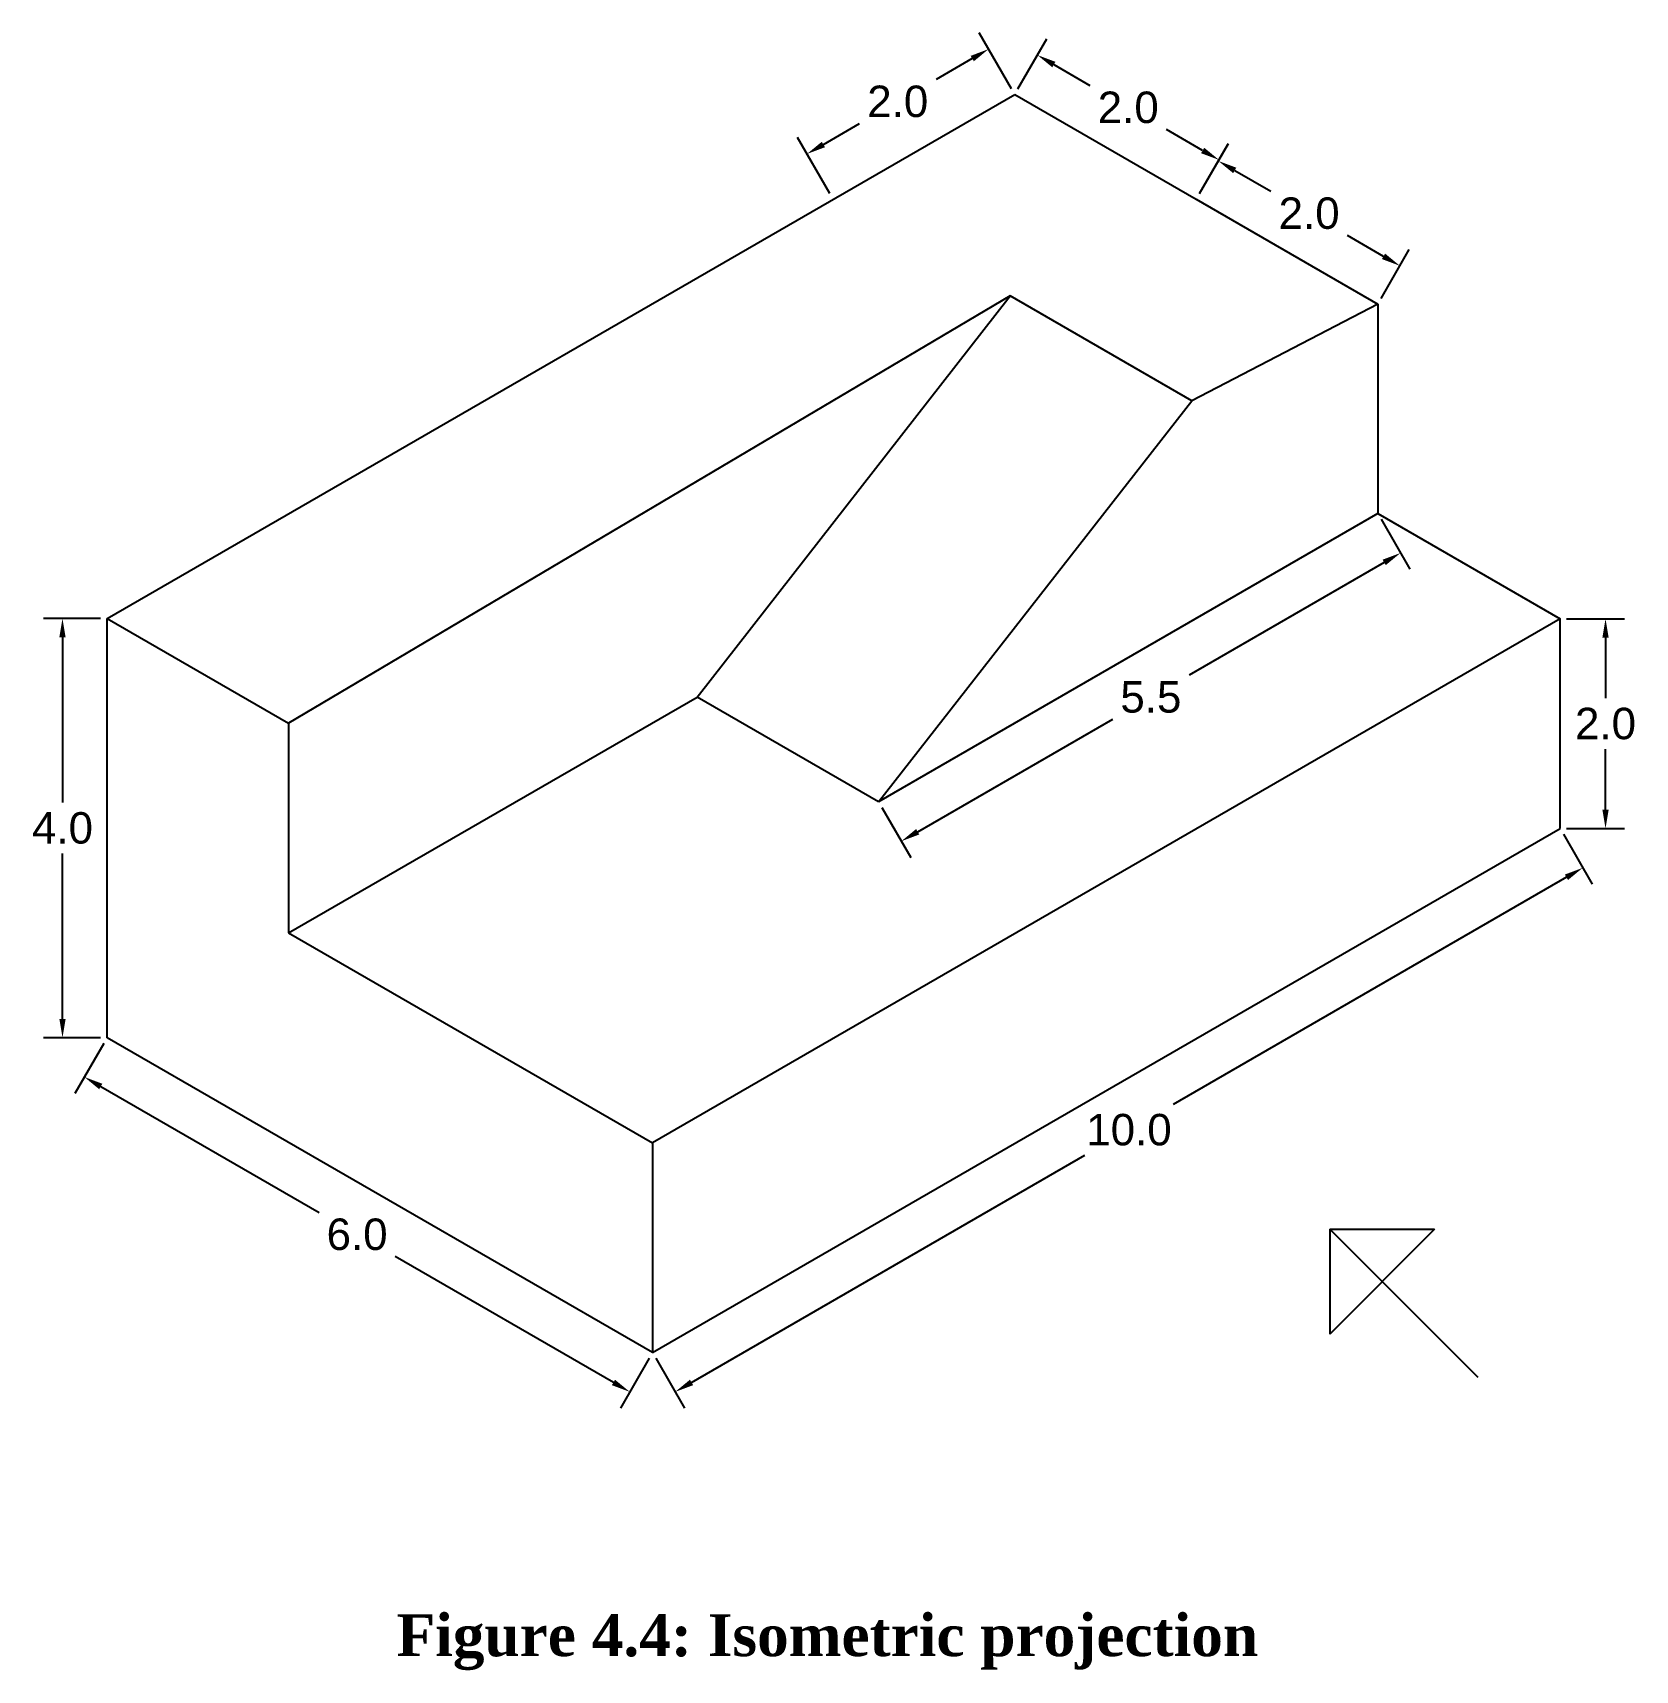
# Model space of a CAD drawing. Header units: inches. Extents: x 20.1 to 35.3, y 2.9 to 18.5.
import ezdxf

# ---------------------------------------------------------------- set-up
doc = ezdxf.new("R2010")
doc.units = ezdxf.units.IN
doc.header["$MEASUREMENT"] = 0
doc.styles.get("Standard").update_dxf_attribs({"font": 'arial.ttf'})
doc.dimstyles.get("Standard").update_dxf_attribs({"dimtxt": 0.3, "dimasz": 0.18, "dimexe": 0.18, "dimexo": 0.0625, "dimgap": 0.09, "dimtad": 0, "dimtih": 1, "dimtoh": 1, "dimdec": 1, "dimzin": 0, "dimdsep": 46, "dimtxsty": 'Standard', "dimcen": 0.09, "dimadec": 0, "dimazin": 0, "dimtfac": 1, "dimtdec": 1, "dimtofl": 0, "dimtmove": 0, "dimatfit": 3, "dimfxl": 1, "dimtolj": 1, "dimtzin": 0, "dimarcsym": 0})

# ---------------------------------------------------------------- blocks, each defined once
blk = doc.blocks.new('*D4')
at = {"color": 0, "lineweight": -2, "transparency": 16777216}
for p, q in [((29.458, 17.995), (29.734, 18.472)), ((29.8, 18.226), (30.145, 18.027)), ((31.22, 17.406), (30.875, 17.605)), ((31.19, 16.995), (31.466, 17.472))]:
    blk.add_line(p, q, dxfattribs=at)
at = {"color": 0, "transparency": 16777216}
for points in [[(29.815, 18.252), (29.785, 18.2), (29.644, 18.316)], [(31.235, 17.432), (31.205, 17.38), (31.376, 17.316)]]:
    blk.add_solid(points, dxfattribs=at)
at = {"layer": 'Defpoints', "color": 0, "transparency": 16777216}
for p in [(29.427, 17.941), (31.376, 17.316), (31.159, 16.941)]:
    blk.add_point(p, dxfattribs=at)
at = {"color": 0, "transparency": 16777216, "insert": (30.51, 17.816), "char_height": 0.3, "attachment_point": 5}
blk.add_mtext('\\A1;2.0', dxfattribs=at)
blk = doc.blocks.new('*D5')
at = {"color": 0, "lineweight": -2, "transparency": 16777216}
for p, q in [((31.19, 16.995), (31.46, 17.462)), ((31.526, 17.216), (31.871, 17.017)), ((32.946, 16.396), (32.601, 16.595)), ((32.923, 15.995), (33.192, 16.462))]:
    blk.add_line(p, q, dxfattribs=at)
at = {"color": 0, "transparency": 16777216}
for points in [[(31.541, 17.242), (31.511, 17.19), (31.37, 17.306)], [(32.961, 16.422), (32.931, 16.37), (33.102, 16.306)]]:
    blk.add_solid(points, dxfattribs=at)
at = {"layer": 'Defpoints', "color": 0, "transparency": 16777216}
for p in [(31.159, 16.941), (33.102, 16.306), (32.891, 15.941)]:
    blk.add_point(p, dxfattribs=at)
at = {"color": 0, "transparency": 16777216, "insert": (32.236, 16.806), "char_height": 0.3, "attachment_point": 5}
blk.add_mtext('\\A1;2.0', dxfattribs=at)
blk = doc.blocks.new('*D6')
at = {"color": 0, "lineweight": -2, "transparency": 16777216}
for p, q in [((32.923, 13.887), (33.198, 13.41)), ((32.952, 13.476), (31.09, 12.401)), ((28.501, 10.906), (30.362, 11.981)), ((28.159, 11.137), (28.435, 10.66))]:
    blk.add_line(p, q, dxfattribs=at)
at = {"color": 0, "transparency": 16777216}
for points in [[(32.937, 13.502), (32.967, 13.45), (33.108, 13.566)], [(28.486, 10.932), (28.516, 10.88), (28.345, 10.816)]]:
    blk.add_solid(points, dxfattribs=at)
at = {"layer": 'Defpoints', "color": 0, "transparency": 16777216}
for p in [(32.891, 13.941), (28.128, 11.191), (28.345, 10.816)]:
    blk.add_point(p, dxfattribs=at)
at = {"color": 0, "transparency": 16777216, "insert": (30.726, 12.191), "char_height": 0.3, "attachment_point": 5}
blk.add_mtext('\\A1;5.5', dxfattribs=at)
blk = doc.blocks.new('*D7')
at = {"color": 0, "lineweight": -2, "transparency": 16777216}
for p, q in [((34.662, 10.883), (34.937, 10.406)), ((34.691, 10.472), (30.938, 8.305)), ((26.343, 5.652), (30.096, 7.819)), ((26.002, 5.883), (26.277, 5.406))]:
    blk.add_line(p, q, dxfattribs=at)
at = {"color": 0, "transparency": 16777216}
for points in [[(34.676, 10.498), (34.706, 10.446), (34.847, 10.562)], [(26.328, 5.678), (26.358, 5.626), (26.187, 5.562)]]:
    blk.add_solid(points, dxfattribs=at)
at = {"layer": 'Defpoints', "color": 0, "transparency": 16777216}
for p in [(34.631, 10.937), (34.847, 10.562), (25.97, 5.937)]:
    blk.add_point(p, dxfattribs=at)
at = {"color": 0, "transparency": 16777216, "insert": (30.517, 8.062), "char_height": 0.3, "attachment_point": 5}
blk.add_mtext('\\A1;10.0', dxfattribs=at)
blk = doc.blocks.new('*D9')
at = {"color": 0, "lineweight": -2, "transparency": 16777216}
for p, q in [((20.736, 8.887), (20.46, 8.41)), ((20.706, 8.476), (22.789, 7.274)), ((25.598, 5.652), (23.516, 6.854)), ((25.939, 5.883), (25.664, 5.406))]:
    blk.add_line(p, q, dxfattribs=at)
at = {"color": 0, "transparency": 16777216}
for points in [[(20.721, 8.502), (20.691, 8.45), (20.55, 8.566)], [(25.613, 5.678), (25.583, 5.626), (25.754, 5.562)]]:
    blk.add_solid(points, dxfattribs=at)
at = {"layer": 'Defpoints', "color": 0, "transparency": 16777216}
for p in [(20.767, 8.941), (25.97, 5.937), (25.754, 5.562)]:
    blk.add_point(p, dxfattribs=at)
at = {"color": 0, "transparency": 16777216, "insert": (23.152, 7.064), "char_height": 0.3, "attachment_point": 5}
blk.add_mtext('\\A1;6.0', dxfattribs=at)
blk = doc.blocks.new('*D10')
at = {"color": 0, "lineweight": -2, "transparency": 16777216}
for p, q in [((20.704, 12.941), (20.161, 12.941)), ((20.341, 12.761), (20.341, 11.184)), ((20.341, 9.121), (20.341, 10.698)), ((20.704, 8.941), (20.161, 8.941))]:
    blk.add_line(p, q, dxfattribs=at)
at = {"color": 0, "transparency": 16777216}
for points in [[(20.311, 12.761), (20.371, 12.761), (20.341, 12.941)], [(20.311, 9.121), (20.371, 9.121), (20.341, 8.941)]]:
    blk.add_solid(points, dxfattribs=at)
at = {"layer": 'Defpoints', "color": 0, "transparency": 16777216}
for p in [(20.767, 12.941), (20.341, 8.941), (20.767, 8.941)]:
    blk.add_point(p, dxfattribs=at)
at = {"color": 0, "transparency": 16777216, "insert": (20.341, 10.941), "char_height": 0.3, "attachment_point": 5}
blk.add_mtext('\\A1;4.0', dxfattribs=at)
blk = doc.blocks.new('*D11')
at = {"color": 0, "lineweight": -2, "transparency": 16777216}
for p, q in [((34.693, 12.937), (35.244, 12.937)), ((35.064, 12.757), (35.064, 12.18)), ((35.064, 11.117), (35.064, 11.694)), ((34.693, 10.937), (35.244, 10.937))]:
    blk.add_line(p, q, dxfattribs=at)
at = {"color": 0, "transparency": 16777216}
for points in [[(35.034, 12.757), (35.094, 12.757), (35.064, 12.937)], [(35.034, 11.117), (35.094, 11.117), (35.064, 10.937)]]:
    blk.add_solid(points, dxfattribs=at)
at = {"layer": 'Defpoints', "color": 0, "transparency": 16777216}
for p in [(34.631, 12.937), (34.631, 10.937), (35.064, 10.937)]:
    blk.add_point(p, dxfattribs=at)
at = {"color": 0, "transparency": 16777216, "insert": (35.064, 11.937), "char_height": 0.3, "attachment_point": 5}
blk.add_mtext('\\A1;2.0', dxfattribs=at)
blk = doc.blocks.new('*D12')
at = {"color": 0, "lineweight": -2, "transparency": 16777216}
for p, q in [((29.396, 17.995), (29.087, 18.529)), ((29.022, 18.283), (28.677, 18.084)), ((27.601, 17.463), (27.946, 17.663)), ((27.664, 16.995), (27.355, 17.529))]:
    blk.add_line(p, q, dxfattribs=at)
at = {"color": 0, "transparency": 16777216}
for points in [[(29.007, 18.309), (29.037, 18.257), (29.177, 18.373)], [(27.586, 17.489), (27.616, 17.437), (27.445, 17.373)]]:
    blk.add_solid(points, dxfattribs=at)
at = {"layer": 'Defpoints', "color": 0, "transparency": 16777216}
for p in [(29.427, 17.941), (27.445, 17.373), (27.695, 16.941)]:
    blk.add_point(p, dxfattribs=at)
at = {"color": 0, "transparency": 16777216, "insert": (28.311, 17.873), "char_height": 0.3, "attachment_point": 5}
blk.add_mtext('\\A1;2.0', dxfattribs=at)

msp = doc.modelspace()

# ---------------------------------------------------------------- linework, layer by layer
for p, q in [((20.767, 12.941), (29.427, 17.941)), ((29.427, 17.941), (31.159, 16.941)), ((31.159, 16.941), (32.891, 15.941)), ((29.384, 16.019), (22.499, 11.941)), ((26.396, 12.191), (29.384, 16.019)), ((31.116, 15.019), (29.384, 16.019)), ((32.891, 15.941), (31.116, 15.019)), ((32.891, 15.941), (32.891, 13.941)), ((28.128, 11.191), (31.116, 15.019)), ((32.891, 13.941), (28.128, 11.191)), ((32.891, 13.941), (34.631, 12.937)), ((20.767, 8.941), (20.767, 12.941)), ((20.767, 12.941), (22.499, 11.941)), ((34.631, 12.937), (25.97, 7.937)), ((34.631, 10.937), (34.631, 12.937)), ((22.499, 9.941), (26.396, 12.191)), ((28.128, 11.191), (26.396, 12.191)), ((22.499, 11.941), (22.499, 9.941)), ((25.97, 5.937), (34.631, 10.937)), ((22.499, 9.941), (25.97, 7.937)), ((25.97, 5.937), (20.767, 8.941)), ((25.97, 7.937), (25.97, 5.937)), ((33.848, 5.7), (32.433, 7.114)), ((32.433, 7.114), (32.433, 6.114)), ((32.433, 7.114), (33.433, 7.114)), ((33.433, 7.114), (32.433, 6.114))]:
    msp.add_line(p, q)

# ---------------------------------------------------------------- texts
at = {"insert": (20.341, 3.441), "char_height": 0.4, "attachment_point": 1}
msp.add_mtext_dynamic_manual_height_columns('\\pxqc;{\\fTimes New Roman|b1|i0|c0|p18;Figure 4.4: Isometric projection}', width=14.59593, gutter_width=1, heights=[0], dxfattribs=at)

# ---------------------------------------------------------------- dimensions: what is measured, and where the dimension line sits
for p1, p2, distance, picture, middle in [((29.427, 17.941), (27.695, 16.941), -0.499, '*D12', (28.311, 17.873)), ((29.427, 17.941), (31.159, 16.941), 0.433, '*D4', (30.51, 17.816)), ((31.159, 16.941), (32.891, 15.941), 0.421, '*D5', (32.236, 16.806)), ((32.891, 13.941), (28.128, 11.191), 0.433, '*D6', (30.726, 12.191)), ((25.97, 5.937), (34.631, 10.937), -0.433, '*D7', (30.517, 8.062)), ((20.767, 8.941), (25.97, 5.937), -0.433, '*D9', (23.152, 7.064))]:
    dim = msp.add_aligned_dim(p1=p1, p2=p2, distance=distance, dimstyle='Standard')
    dim.commit()
    dim.dimension.update_dxf_attribs({"geometry": picture, "text_midpoint": middle})
for base, p1, p2, picture, middle in [((20.341, 8.941), (20.767, 12.941), (20.767, 8.941), '*D10', (20.341, 10.941)), ((35.064, 10.937), (34.631, 12.937), (34.631, 10.937), '*D11', (35.064, 11.937))]:
    dim = msp.add_linear_dim(base=base, p1=p1, p2=p2, angle=90, dimstyle='Standard')
    dim.commit()
    dim.dimension.update_dxf_attribs({"geometry": picture, "text_midpoint": middle})

doc.saveas('drawing.dxf')
